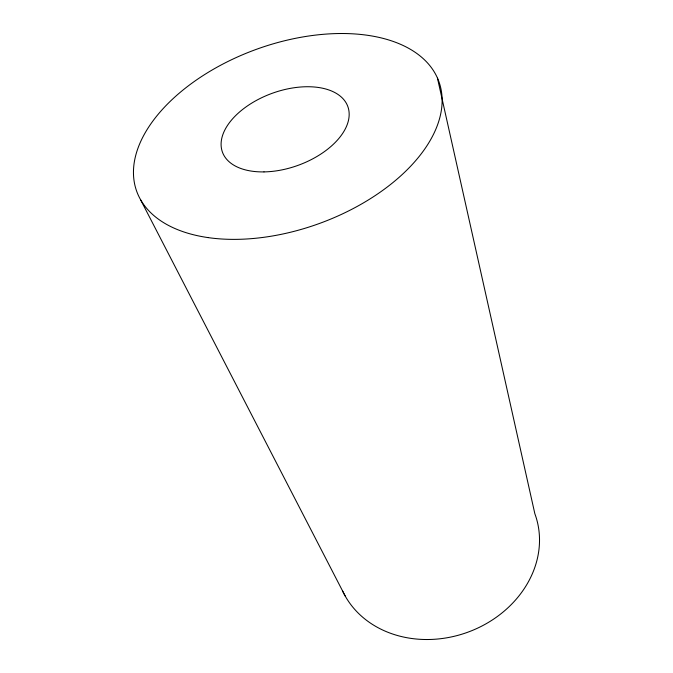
<?xml version="1.0" encoding="UTF-8"?>
<svg xmlns="http://www.w3.org/2000/svg" width="673" height="673" viewBox="0 0 673 673"><rect width="100%" height="100%" fill="white"/><g stroke="black" fill="none" stroke-linecap="round" stroke-linejoin="round"><path stroke-width="1.01" d="M140.733 200.058L345.131 595.908M437.467 78.203L534.85 513.718A103.684 88.129 -19.9 0 1 471.622 630.744A103.684 88.129 -19.9 0 1 342.708 591.214M207.982 237.586A160.746 92.605 -20 0 0 442.094 102.498A160.746 92.605 -20 0 0 213.19 69.386A160.746 92.605 -20 0 0 207.982 237.586M263.984 171.901A66.703 38.268 -20 0 0 348.067 107.234A66.703 38.268 -20 0 0 243.365 108.875A66.703 38.268 -20 0 0 263.984 171.901"/></g></svg>
